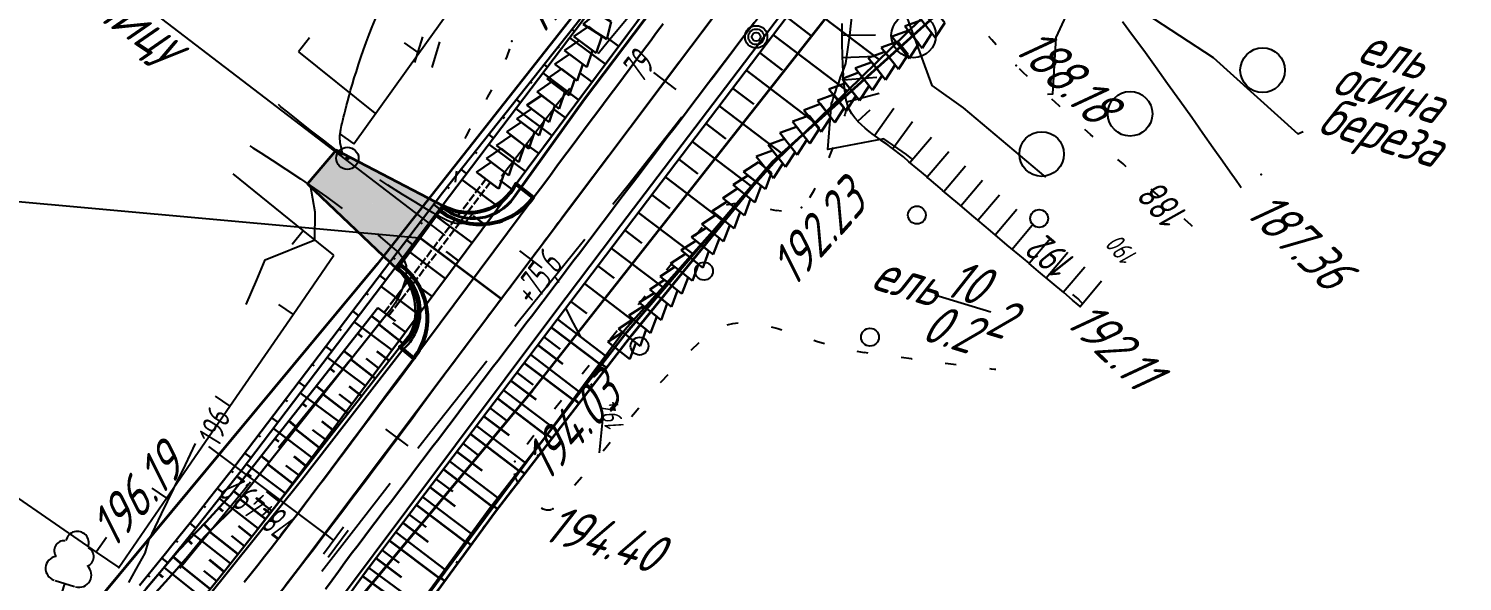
# Model space of a CAD drawing. Header units: millimetres. Extents: x -698 to 8131, y -704 to 4503.
# Drawn here: x 5761.3 to 5889.9, y 3330.3 to 3379.9 of the extents above; entities that cross this region are included whole.
import ezdxf
from ezdxf import colors
from ezdxf.entities.mleader import LeaderData, LeaderLine
from ezdxf.math import Vec2, Vec3

# ---------------------------------------------------------------- set-up
doc = ezdxf.new("R2010")
doc.units = ezdxf.units.MM
for name, pattern in [('ACAD_ISO02W100', [15, 12, -3]), ('CONTI', [0]), ('DASHED', [0.75, 0.5, -0.25]), ('STROT', [1.7, 0.5, -1.2])]:
    doc.linetypes.add(name, pattern=pattern)
for name, color, linetype, lineweight in [('10', 1, 'Continuous', 35), ('Гравий', 30, 'Continuous', 35), ('КОПИЯ_ОСЬ_13_ОТКОСЫ', 7, 'Continuous', 30), ('КОПИЯ_ОСЬ_ГРАНИЦЫ_ПОЛОС', 7, 'Continuous', 30), ('КОПИЯ_ОСЬ_ОТКОСЫ', 7, 'Continuous', 30), ('Огражд-перила', 1, 'ограждение2', 40), ('ОСЬ_ВЕРХ_ПОКРЫТИЯ_ГРАНИЦЫ_ПОЛОС', 7, 'Continuous', 30), ('ОСЬ_ВЕРХ_ПОКРЫТИЯ_ОСЬ', 1, 'Continuous', 30), ('Ось_примыкания', 1, 'Continuous', 35), ('Площ примыкании', 101, 'Continuous', 30), ('Трубы мет.', 7, 'ACAD_ISO02W100', 30)]:
    doc.layers.add(name, color=color, linetype=linetype, lineweight=lineweight)
for name, color, linetype in [('GOR_BDEFAULT', 212, 'CONTI'), ('NAD_MDEFAULT', 7, 'CONTI'), ('PI_OTDEFAULT', 172, 'CONTI'), ('PI_TTDEFAULT', 5, 'CONTI'), ('SIT_LDEFAULT', 7, 'CONTI'), ('USLZNDEFAULT', 7, 'CONTI'), ('ZAPSKDEFAULT', 7, 'CONTI'), ('Выноски', 250, 'Continuous'), ('канава', 7, 'Continuous'), ('ОСЬ_ВЕРХ_ПОКРЫТИЯ_ПИКЕТЫ', 1, 'Continuous'), ('ОСЬ_ВЕРХ_ПОКРЫТИЯ_РАЗБИВКА_КРИВ', 1, 'Continuous'), ('разметка', 7, 'Continuous')]:
    doc.layers.add(name, color=color, linetype=linetype)
doc.layers.get('КОПИЯ_ОСЬ_ОТКОСЫ').off()
doc.styles.add('eskd', font='isocpeui.ttf', dxfattribs={"width": 1.2})
doc.styles.add('SHRFT', font='isocpeui.ttf', dxfattribs={"width": 3.5})
doc.styles.get("Standard").update_dxf_attribs({"font": 'isocpeui.ttf'})
doc.styles.add('ГОСТ', font='isocpeui.ttf', dxfattribs={"height": 4})
doc.linetypes.add('ограждение2', pattern='A,0.25,-0.1,[132,ltypeshp.shx,S=0.1,R=0,X=-0.1,Y=0],-0.1,1', length=1.45)

# ---------------------------------------------------------------- blocks, each defined once
blk = doc.blocks.new('BL_2004')
at = {"color": 0}
blk.add_circle((0, 0), 2, dxfattribs=at)
blk = doc.blocks.new('BL_2002')
at = {"color": 0}
blk.add_circle((0, 0), 0.8, dxfattribs=at)
blk = doc.blocks.new('BL_2011')
at = {"color": 0}
for p, q in [((0, 0), (0, 2.4)), ((1.6, 0), (1.6, 2.4))]:
    blk.add_line(p, q, dxfattribs=at)
blk = doc.blocks.new('BL_104')
at = {"color": 0}
for p, q in [((-0.9, 2), (0.9, 2)), ((0, 0), (0, 2)), ((1.5, 0), (0, 0))]:
    blk.add_line(p, q, dxfattribs=at)
for centre, radius, start, end in [((0, 5.8), 1.04, 358, 185), ((-0.94, 4.8), 0.88, 100, 235), ((0.94, 4.8), 0.88, 305, 80), ((-1, 3.1), 1.1, 115, 270), ((1, 3.1), 1.1, 270, 65)]:
    blk.add_arc(centre, radius, start, end, dxfattribs=at)
blk = doc.blocks.new('BL_26')
at = {"color": 0}
for radius in [1, 0.1]:
    blk.add_circle((0, 0), radius, dxfattribs=at)
blk = doc.blocks.new('6')
at = {"layer": 'канава', "color": 5, "linetype": 'Continuous', "lineweight": 30}
for p, q in [((-1.5, -1.25), (-1.5, 1.25)), ((0, 0.75), (-1.5, 1.25)), ((0, 0.75), (0, -0.75)), ((0, -0.75), (-1.5, -1.25))]:
    blk.add_line(p, q, dxfattribs=at)

msp = doc.modelspace()

# ---------------------------------------------------------------- hatches: boundary and pattern name
at = {"layer": 'Гравий', "ltscale": 7}
msp.add_hatch(color=256, dxfattribs=at).paths.add_polyline_path([(5788.85, 3368.97), (5787.57, 3367.46), (5796.41, 3361.12), (5798.18, 3363.53), (5798.48, 3363.93)])
h = msp.add_hatch(color=256, dxfattribs=at)
h.paths.add_polyline_path([(5786.29, 3365.95), (5790.06, 3362.36), (5796.4, 3361.11), (5796.4, 3361.11), (5796.4, 3361.11), (5796.2, 3361.27), (5787.57, 3367.46)], flags=17)
h.paths.add_polyline_path([(5779.28, 3359.54), (5789.19, 3351.03), (5795.08, 3355.49), (5785.17, 3364)], flags=9)
h = msp.add_hatch(color=256, dxfattribs=at)
h.paths.add_polyline_path([(5794.33, 3358.29), (5796.13, 3360.73), (5796.4, 3361.11), (5790.06, 3362.36)])
h.paths.add_polyline_path([(5792.79, 3356.36), (5800.89, 3349.25), (5806.79, 3353.72), (5798.68, 3360.83)], flags=9)

# ---------------------------------------------------------------- linework, layer by layer
at = {"layer": '10'}
for p, q in [((5847.46, 3428.42), (5792.55, 3358.75)), ((5806.5, 3347.44), (5861.74, 3417.53)), ((5792.55, 3358.75), (5758.63, 3317.97)), ((5771.35, 3305.2), (5806.5, 3347.44))]:
    msp.add_line(p, q, dxfattribs=at)
for points in [[(6238.29, 3301.53), (6214.78, 3329.63), (6217.61, 3334.67), (6201.89, 3353.61), (6122.39, 3443.18), (6075.94, 3479.71), (6071.44, 3471.73), (6046.84, 3491.88), (6036.62, 3498.52), (6027.31, 3504.58), (5993.81, 3539.05), (5979.81, 3548.04), (5955.8, 3550.19), (5957.43, 3542.11), (5944.18, 3536.97), (5916.35, 3513.41), (5882.4, 3475.89), (5847.46, 3428.42), (5792.55, 3358.75), (5758.63, 3317.97), (5746.86, 3308.25), (5727.48, 3300.38), (5710.16, 3297.72), (5663.99, 3297.17)], [(5668.94, 3282.92), (5691.21, 3283.21), (5715.38, 3283.53), (5731.48, 3282.51), (5756.17, 3292.65), (5771.35, 3305.2), (5806.5, 3347.44), (5861.74, 3417.53), (5896.31, 3464.52), (5928.86, 3500.48), (5953.49, 3521.32), (5961.08, 3524), (5961.97, 3519.54), (5973.72, 3518.51), (5991.11, 3509.76), (6033.34, 3476.01), (6101.72, 3421.42), (6179.23, 3334.08), (6258.81, 3239.13), (6289.81, 3206.73), (6289.81, 3206.73), (6295.55, 3197.38), (6325.45, 3130.56)]]:
    msp.add_lwpolyline(points, dxfattribs=at)
at = {"layer": 'GOR_BDEFAULT', "color": 212, "flags": 128}
for points, elevation in [([(5852.53, 3366.53), (5845.15, 3372.74), (5842.32, 3374.77), (5840.12, 3380.79), (5840.52, 3384.8), (5840.66, 3385.04), (5840.84, 3385.3), (5841.05, 3385.59), (5841.29, 3385.93), (5841.58, 3386.31), (5841.92, 3386.76), (5842.32, 3387.29), (5842.79, 3387.92), (5843.34, 3388.69), (5843.99, 3389.62), (5845, 3391.48), (5845.41, 3391.96), (5845.89, 3392.58), (5846.03, 3392.81)], 190), ([(5852.68, 3373.99), (5853.16, 3374.01), (5853.44, 3379.06), (5854.92, 3382.24), (5855.41, 3384.26), (5854.94, 3386.04), (5858.49, 3383.21), (5867.54, 3377.27), (5875.12, 3370.41), (5875.6, 3370.63)], 188), ([(5840.04, 3368.58), (5837.99, 3369.98), (5832.97, 3369.02), (5833.3, 3373.13), (5833.38, 3373.34), (5833.46, 3373.59), (5833.55, 3373.88), (5833.67, 3374.2), (5833.79, 3374.58), (5833.95, 3375.01), (5834.12, 3375.51), (5834.34, 3376.08), (5834.58, 3376.74), (5834.94, 3379.24), (5835.47, 3384.22), (5835.76, 3384.75)], 192), ([(5789.43, 3368.63), (5789.33, 3369.12), (5789.23, 3369.62), (5789.19, 3370.13), (5789.2, 3370.2), (5789.2, 3370.27), (5789.21, 3370.34), (5789.22, 3370.44), (5789.24, 3370.54), (5789.26, 3370.67), (5789.28, 3370.81), (5789.31, 3370.98), (5789.35, 3371.17), (5789.4, 3371.38), (5789.46, 3371.63), (5789.52, 3371.91), (5789.6, 3372.22), (5789.69, 3372.56), (5789.79, 3372.95), (5789.9, 3373.37), (5790.02, 3373.84), (5790.16, 3374.34), (5790.32, 3374.87), (5790.48, 3375.43), (5790.67, 3376.02), (5790.86, 3376.64), (5791.08, 3377.28), (5791.3, 3377.94), (5791.55, 3378.62), (5791.81, 3379.32), (5792.08, 3380.02), (5792.38, 3380.74), (5792.69, 3381.47), (5793.01, 3382.2)], 196), ([(5840.5, 3368.19), (5840.04, 3368.58)], 192), ([(5780.8, 3355.13), (5781.73, 3357.34), (5782.48, 3359.12), (5786.94, 3360.93), (5786.98, 3363.39), (5786.55, 3365.78)], 196), ([(5855.42, 3355.64), (5854.96, 3356.03)], 192), ([(5855.88, 3355.12), (5855.42, 3355.64)], 192), ([(5809.46, 3354.74), (5810.12, 3353.43), (5810.78, 3352.22)], 194), ([(5812.76, 3344.82), (5812.45, 3341.81)], 194), ([(5770.27, 3330.18), (5770.92, 3331.38), (5771.73, 3332.82), (5772.04, 3333.97), (5773.2, 3336.35), (5774.3, 3338.63), (5775.33, 3340.74), (5776.25, 3342.66)], 196)]:
    msp.add_lwpolyline(points, dxfattribs=dict(at, elevation=elevation))
at = {"layer": 'NAD_MDEFAULT', "color": 0}
msp.add_line((5842.58, 3355.99), (5847.6, 3354.45), dxfattribs=at)
at = {"layer": 'PI_TTDEFAULT', "color": 5}
for p in [(5804.61, 3378.72, 194.22), (5849.86, 3376.56, 188.18), (5871.85, 3366.79, 187.35), (5830.62, 3363.81, 192.23), (5855.61, 3354.93, 192.11), (5804.88, 3341.03, 194.03), (5808.31, 3336.8, 194.4), (5769.35, 3331.53, 196.19)]:
    msp.add_point(p, dxfattribs=at)
at = {"layer": 'SIT_LDEFAULT', "color": 7}
for p, q in [((5796.27, 3377.65), (5800.22, 3383.16)), ((5825.44, 3379.17), (5827.38, 3381.68)), ((5815.33, 3381.19), (5813.27, 3378.69)), ((5834.24, 3379.4), (5834.24, 3380.31)), ((5859.4, 3380.5), (5860.31, 3379.27)), ((5786.47, 3379.03), (5785.47, 3377.78)), ((5823.41, 3376.52), (5825.44, 3379.17)), ((5834.25, 3378.46), (5834.24, 3379.4)), ((5834.24, 3379.26), (5837.24, 3379.29)), ((5847.68, 3378.85), (5847.4, 3379.16)), ((5848.08, 3378.41), (5847.68, 3378.85)), ((5860.31, 3379.27), (5861.31, 3377.91)), ((5785.47, 3377.78), (5792.32, 3372.29)), ((5790.44, 3369.53), (5796.27, 3377.65)), ((5794.97, 3378.59), (5796.27, 3377.65)), ((5804.41, 3378.04), (5804.16, 3377.36)), ((5813.27, 3378.69), (5812.36, 3377.59)), ((5834.28, 3377.5), (5834.26, 3378.46)), ((5834.31, 3376.56), (5834.27, 3377.5)), ((5861.31, 3377.91), (5862.37, 3376.46)), ((5804.16, 3377.36), (5804.05, 3377.09)), ((5822.32, 3375.11), (5823.41, 3376.52)), ((5834.28, 3377.26), (5837.28, 3377.39)), ((5834.36, 3375.65), (5834.31, 3376.56)), ((5850.5, 3375.93), (5850.17, 3376.26)), ((5862.37, 3376.46), (5863.45, 3374.95)), ((5834.38, 3375.27), (5834.35, 3375.65)), ((5834.38, 3375.27), (5837.37, 3375.49)), ((5834.42, 3374.82), (5834.39, 3375.26)), ((5850.88, 3375.57), (5850.5, 3375.93)), ((5863.45, 3374.95), (5864.54, 3373.42)), ((5802.45, 3373.74), (5802.32, 3373.49)), ((5802.79, 3374.37), (5802.45, 3373.74)), ((5809.82, 3374.49), (5808.37, 3372.67)), ((5834.51, 3374.07), (5834.42, 3374.82)), ((5834.62, 3373.45), (5834.51, 3374.07)), ((5834.66, 3373.28), (5837.56, 3374.07)), ((5783.91, 3372.85), (5783.68, 3373.04)), ((5784.53, 3372.35), (5783.91, 3372.85)), ((5785.44, 3371.62), (5784.53, 3372.35)), ((5808.38, 3372.67), (5806.74, 3370.55)), ((5834.62, 3372.59), (5834.48, 3372.14)), ((5834.75, 3372.97), (5834.62, 3373.45)), ((5834.72, 3372.87), (5834.62, 3372.59)), ((5834.75, 3372.97), (5834.72, 3372.87)), ((5834.92, 3372.58), (5834.75, 3372.97)), ((5835.13, 3372.22), (5834.92, 3372.58)), ((5835.65, 3371.57), (5836.78, 3372.57)), ((5837.15, 3370.27), (5838.9, 3372.71)), ((5853.73, 3372.92), (5853.07, 3373.52)), ((5853.82, 3372.84), (5853.73, 3372.92)), ((5864.54, 3373.42), (5865.61, 3371.92)), ((5786.54, 3370.75), (5785.44, 3371.62)), ((5817.25, 3368.6), (5819.25, 3371.15)), ((5819.25, 3371.15), (5819.87, 3371.95)), ((5834.48, 3372.14), (5834.44, 3372.02)), ((5835.38, 3371.87), (5835.13, 3372.22)), ((5835.68, 3371.54), (5835.39, 3371.87)), ((5835.98, 3371.22), (5835.67, 3371.54)), ((5836.33, 3370.92), (5835.98, 3371.22)), ((5838.79, 3369.1), (5840.57, 3371.52)), ((5865.61, 3371.92), (5866.62, 3370.49)), ((5787.71, 3369.84), (5786.54, 3370.75)), ((5788.85, 3368.97), (5787.71, 3369.84)), ((5789.14, 3370.46), (5790.44, 3369.53)), ((5800.52, 3370.23), (5800.4, 3369.99)), ((5800.77, 3370.68), (5800.53, 3370.23)), ((5800.88, 3370.87), (5800.77, 3370.68)), ((5806.74, 3370.55), (5805.06, 3368.37)), ((5836.69, 3370.62), (5836.33, 3370.92)), ((5837.07, 3370.33), (5836.69, 3370.62)), ((5837.15, 3370.27), (5837.07, 3370.33)), ((5837.46, 3370.05), (5837.16, 3370.27)), ((5837.85, 3369.77), (5837.46, 3370.05)), ((5838.25, 3369.49), (5837.85, 3369.77)), ((5840.33, 3367.84), (5842.28, 3370.13)), ((5856.53, 3370.36), (5856.03, 3370.81)), ((5856.77, 3370.15), (5856.53, 3370.36)), ((5866.62, 3370.49), (5867.55, 3369.17)), ((5781.12, 3369.34), (5781.38, 3369.17)), ((5781.38, 3369.17), (5782.1, 3368.72)), ((5782.1, 3368.72), (5783.13, 3368.05)), ((5789.45, 3368.53), (5788.85, 3368.97)), ((5815.17, 3365.98), (5817.25, 3368.6)), ((5833.13, 3368.46), (5833.05, 3368.26)), ((5833.41, 3369.2), (5833.12, 3368.46)), ((5838.64, 3369.21), (5838.25, 3369.49)), ((5839.02, 3368.93), (5838.64, 3369.21)), ((5839.4, 3368.64), (5839.02, 3368.93)), ((5839.75, 3368.35), (5839.4, 3368.64)), ((5841.87, 3366.56), (5843.82, 3368.84)), ((5867.55, 3369.17), (5868.38, 3368)), ((5783.13, 3368.05), (5784.36, 3367.25)), ((5784.36, 3367.25), (5785.67, 3366.38)), ((5805.06, 3368.37), (5803.7, 3366.59)), ((5840.25, 3367.92), (5839.75, 3368.35)), ((5841.04, 3367.25), (5840.25, 3367.92)), ((5841.87, 3366.56), (5841.05, 3367.26)), ((5843.39, 3365.25), (5845.33, 3367.54)), ((5859.45, 3367.72), (5859, 3368.13)), ((5859.73, 3367.46), (5859.45, 3367.72)), ((5868.38, 3368), (5869.07, 3367.02)), ((5785.91, 3361.76), (5779.63, 3366.83)), ((5785.67, 3366.38), (5786.92, 3365.53)), ((5793.5, 3365.83), (5792.77, 3366.3)), ((5799.56, 3366.36), (5799.53, 3366.1)), ((5799.53, 3366.11), (5799.53, 3366.09)), ((5799.6, 3366.64), (5799.56, 3366.36)), ((5799.64, 3366.96), (5799.61, 3366.64)), ((5799.66, 3367.08), (5799.64, 3366.96)), ((5813.67, 3364.11), (5815.17, 3365.98)), ((5842.06, 3366.38), (5841.86, 3366.55)), ((5843.27, 3365.36), (5842.06, 3366.38)), ((5844.91, 3363.97), (5846.84, 3366.26)), ((5869.07, 3367.02), (5869.6, 3366.27)), ((5869.6, 3366.27), (5869.93, 3365.78)), ((5786.92, 3365.53), (5788, 3364.76)), ((5788, 3364.76), (5789.05, 3364)), ((5794.82, 3364.99), (5793.5, 3365.83)), ((5796, 3364.26), (5794.82, 3364.99)), ((5831.67, 3365.27), (5831.32, 3364.67)), ((5831.81, 3365.55), (5831.67, 3365.27)), ((5844.62, 3364.2), (5843.26, 3365.35)), ((5846.44, 3362.67), (5848.38, 3364.96)), ((5862.15, 3365.29), (5861.97, 3365.46)), ((5862.71, 3364.79), (5862.15, 3365.29)), ((5869.93, 3365.78), (5870.05, 3365.61)), ((5789.05, 3364), (5789.4, 3363.74)), ((5796.95, 3363.68), (5796, 3364.26)), ((5797.54, 3363.34), (5796.95, 3363.68)), ((5797.95, 3363.11), (5797.54, 3363.34)), ((5801.25, 3363.42), (5801.08, 3363.21)), ((5824.04, 3364.08), (5823.88, 3364.02)), ((5824.51, 3364.15), (5824.04, 3364.07)), ((5824.87, 3364.15), (5824.51, 3364.15)), ((5828.37, 3363.53), (5827.82, 3363.64)), ((5828.81, 3363.48), (5828.37, 3363.54)), ((5846.07, 3362.99), (5844.62, 3364.21)), ((5847.97, 3361.38), (5849.91, 3363.67)), ((5798.4, 3362.86), (5797.95, 3363.11)), ((5798.87, 3362.63), (5798.4, 3362.86)), ((5799.33, 3362.45), (5798.87, 3362.63)), ((5799.78, 3362.35), (5799.33, 3362.45)), ((5800.17, 3362.37), (5799.78, 3362.35)), ((5800.51, 3362.55), (5800.17, 3362.37)), ((5801.08, 3363.21), (5800.51, 3362.55)), ((5821.71, 3362.01), (5821.06, 3361.25)), ((5846.44, 3362.67), (5846.07, 3362.99)), ((5847.57, 3361.72), (5846.44, 3362.68)), ((5849.5, 3360.09), (5851.43, 3362.38)), ((5865.04, 3362.7), (5864.94, 3362.79)), ((5865.52, 3362.27), (5865.04, 3362.7)), ((5865.69, 3362.12), (5865.52, 3362.27)), ((5784.9, 3360.52), (5785.91, 3361.76)), ((5788.66, 3359.54), (5785.91, 3361.76)), ((5792.61, 3361.35), (5792.63, 3361.33)), ((5792.63, 3361.33), (5793.66, 3360.48)), ((5810.39, 3360.02), (5811.17, 3360.99)), ((5849.07, 3360.45), (5847.57, 3361.72)), ((5851.03, 3358.81), (5852.97, 3361.1)), ((5785, 3354.22), (5788.66, 3359.54)), ((5793.66, 3360.48), (5794.47, 3359.74)), ((5794.47, 3359.74), (5794.95, 3359.15)), ((5807.81, 3356.82), (5810.39, 3360.02)), ((5850.52, 3359.23), (5849.07, 3360.45)), ((5852.55, 3357.51), (5854.49, 3359.8)), ((5794.94, 3359.15), (5795.13, 3358.6)), ((5795.13, 3358.6), (5795.15, 3357.97)), ((5819.14, 3358.96), (5818.5, 3358.19)), ((5851.03, 3358.81), (5850.53, 3359.24)), ((5851.88, 3358.08), (5851.03, 3358.8)), ((5854.08, 3356.22), (5856.02, 3358.51)), ((5795.04, 3357.29), (5794.81, 3356.59)), ((5795.15, 3357.97), (5795.04, 3357.29)), ((5853.1, 3357.05), (5851.88, 3358.08)), ((5854.13, 3356.18), (5853.1, 3357.05)), ((5855.61, 3354.93), (5857.53, 3357.23)), ((5794.51, 3355.89), (5794.15, 3355.24)), ((5794.81, 3356.59), (5794.51, 3355.89)), ((5805.2, 3353.57), (5807.81, 3356.82)), ((5816.59, 3355.86), (5816.25, 3355.44)), ((5854.92, 3355.51), (5854.13, 3356.18)), ((5783.68, 3355.13), (5785, 3354.22)), ((5793.75, 3354.67), (5792.54, 3353.15)), ((5794.15, 3355.24), (5793.76, 3354.67)), ((5816.25, 3355.44), (5815.96, 3355.09)), ((5855.43, 3355.08), (5854.92, 3355.51)), ((5855.61, 3354.93), (5855.43, 3355.08)), ((5779.32, 3345.99), (5785, 3354.22)), ((5804.89, 3353.19), (5805.2, 3353.57)), ((5823.93, 3353.3), (5824.45, 3353.42)), ((5824.45, 3353.42), (5824.92, 3353.46)), ((5827.88, 3353.11), (5828.47, 3352.96)), ((5814.07, 3352.76), (5813.44, 3351.98)), ((5820.71, 3351.02), (5821.43, 3351.72)), ((5828.47, 3352.96), (5828.85, 3352.85)), ((5831.71, 3351.92), (5831.95, 3351.84)), ((5831.95, 3351.84), (5832.66, 3351.62)), ((5835.56, 3350.92), (5836.24, 3350.82)), ((5836.24, 3350.83), (5836.56, 3350.79)), ((5790.03, 3350.04), (5789.28, 3349.12)), ((5800.1, 3347.21), (5802.39, 3350.08)), ((5811.18, 3349.17), (5810.94, 3348.86)), ((5811.55, 3349.64), (5811.17, 3349.17)), ((5839.54, 3350.39), (5840.48, 3350.27)), ((5840.48, 3350.26), (5840.52, 3350.26)), ((5843.5, 3349.87), (5843.76, 3349.84)), ((5843.76, 3349.84), (5844.49, 3349.74)), ((5847.47, 3349.38), (5847.61, 3349.36)), ((5847.61, 3349.36), (5847.92, 3349.32)), ((5847.92, 3349.32), (5848.03, 3349.31)), ((5789.28, 3349.12), (5785.15, 3344.05)), ((5817.97, 3348.11), (5818.05, 3348.2)), ((5818.05, 3348.2), (5818.64, 3348.85)), ((5778, 3346.9), (5779.32, 3345.99)), ((5797.35, 3343.72), (5800.1, 3347.21)), ((5773.64, 3337.76), (5779.32, 3345.99)), ((5809.07, 3346.52), (5808.45, 3345.74)), ((5815.36, 3345.08), (5815.54, 3345.29)), ((5815.54, 3345.29), (5816.01, 3345.84)), ((5785.15, 3344.05), (5783.7, 3342.28)), ((5796.19, 3342.24), (5797.35, 3343.72)), ((5806.6, 3343.37), (5805.99, 3342.57)), ((5813.08, 3342.34), (5813.44, 3342.77)), ((5812.8, 3342.01), (5813.08, 3342.34)), ((5781.17, 3339.19), (5780.54, 3338.42)), ((5790.62, 3335.11), (5793.72, 3339.09)), ((5804.83, 3339.96), (5804.96, 3339.56)), ((5804.96, 3339.56), (5805.15, 3339.13)), ((5805.15, 3339.13), (5805.2, 3339.04)), ((5810.25, 3338.92), (5810.89, 3339.68)), ((5759.1, 3338.58), (5767.34, 3332.91)), ((5769.35, 3331.53), (5773.64, 3337.76)), ((5772.32, 3338.66), (5773.64, 3337.76)), ((5780.54, 3338.42), (5776.04, 3332.92)), ((5807.24, 3336.89), (5807.41, 3336.8)), ((5807.41, 3336.8), (5807.74, 3336.7)), ((5807.74, 3336.7), (5808.05, 3336.7)), ((5808.05, 3336.71), (5808.19, 3336.76)), ((5787.56, 3331.21), (5790.62, 3335.11)), ((5768.25, 3334.23), (5767.34, 3332.91)), ((5767.34, 3332.91), (5769.35, 3331.53)), ((5776.04, 3332.92), (5774.84, 3331.45))]:
    msp.add_line(p, q, dxfattribs=at)
for radius in [1, 0.7, 0.4]:
    msp.add_circle((5826.54, 3379.12), radius, dxfattribs=at)
at = {"layer": 'Гравий', "linetype": 'Continuous'}
msp.add_lwpolyline([(5798.48, 3363.93), (5788.85, 3368.97), (5786.29, 3365.95), (5794.33, 3358.29)], dxfattribs=at)
at = {"layer": 'КОПИЯ_ОСЬ_13_ОТКОСЫ'}
for points in [[(5776.43, 3328.18), (5778.19, 3330.37), (5779.32, 3331.8), (5780.45, 3333.23), (5781.58, 3334.67), (5783.83, 3337.57), (5844.97, 3419.51), (5853.58, 3430.95), (5862.28, 3442.34), (5869.59, 3449.34), (5872.54, 3453.12), (5873.72, 3454.64), (5889, 3473.34), (5904.5, 3491.87)], [(5770.57, 3328.12), (5772.92, 3330.93), (5774.68, 3333.08), (5775.81, 3334.48), (5776.94, 3335.9), (5778.07, 3337.32), (5780.34, 3340.19), (5811.06, 3380.66), (5820.49, 3398.59), (5828.23, 3414.04), (5830.49, 3416.1), (5840.42, 3425.34), (5843.99, 3428.64), (5845.42, 3429.96), (5852.78, 3436.99), (5860.17, 3443.97), (5867.66, 3450.86), (5870.69, 3454.59), (5871.9, 3456.07), (5874.02, 3458.62), (5880.39, 3466.37), (5886.79, 3474.09), (5894.45, 3483.33)], [(5770.57, 3328.12), (5772.92, 3330.93), (5774.68, 3333.08), (5775.81, 3334.48), (5776.94, 3335.9), (5778.07, 3337.32), (5780.34, 3340.19), (5811.06, 3380.66), (5820.49, 3398.59), (5828.23, 3414.04), (5830.49, 3416.1), (5840.42, 3425.34), (5843.99, 3428.64), (5845.42, 3429.96), (5852.78, 3436.99), (5860.17, 3443.97), (5867.66, 3450.86), (5870.69, 3454.59), (5871.9, 3456.07), (5874.02, 3458.62), (5880.39, 3466.37), (5886.79, 3474.09), (5894.45, 3483.33)], [(5771.23, 3329.93), (5773.54, 3332.79), (5774.12, 3333.51), (5775.25, 3334.91), (5776.38, 3336.32), (5777.51, 3337.75), (5779.78, 3340.62), (5798.41, 3365.14), (5810.85, 3380.81), (5818.62, 3400), (5826.93, 3415.02), (5829.64, 3416.74), (5839.12, 3426.32), (5842.53, 3429.76), (5843.89, 3431.13), (5851.19, 3438.2), (5858.53, 3445.24), (5866.04, 3452.13), (5869.11, 3455.83), (5870.34, 3457.3), (5872.42, 3459.89), (5878.58, 3467.2), (5884.78, 3474.49), (5888.5, 3478.85)], [(5789.65, 3328.58), (5791.82, 3331.56), (5853.62, 3412.99), (5862.28, 3424.3), (5871.02, 3435.55), (5876.01, 3444.32), (5878.97, 3448.06), (5880.16, 3449.56), (5894.97, 3468.52)], [(5796.39, 3328.12), (5814.75, 3352.85), (5828.13, 3367.81), (5842.6, 3381.95), (5853.31, 3395.17), (5854.64, 3397.92), (5861.08, 3410.92), (5863.23, 3415.23), (5863.66, 3416.09), (5868.14, 3424.59), (5872.67, 3433.07), (5873.56, 3434.73), (5875.75, 3438.76), (5877.95, 3442.8), (5880.83, 3446.6), (5881.99, 3448.11), (5883.96, 3450.75), (5890.05, 3458.64)], [(5830.47, 3382.49), (5837.61, 3377.07)], [(5829.26, 3380.9), (5831.48, 3379.21)], [(5813.01, 3376.68), (5809.83, 3379.04)], [(5810.02, 3379.77), (5810.25, 3379.59)], [(5814.2, 3378.28), (5813.15, 3379.07)], [(5828.05, 3379.3), (5834.72, 3374.25)], [(5808.78, 3378.2), (5808.87, 3378.12)], [(5826.84, 3377.71), (5828.91, 3376.14)], [(5807.53, 3376.63), (5807.83, 3376.4)], [(5806.29, 3375.07), (5806.41, 3374.97)], [(5810.61, 3373.47), (5807.42, 3375.86)], [(5811.81, 3375.07), (5810.74, 3375.87)], [(5825.63, 3376.12), (5831.83, 3371.42)], [(5824.42, 3374.52), (5826.33, 3373.08)], [(5808.22, 3370.26), (5805, 3372.67)], [(5805.05, 3373.5), (5805.41, 3373.21)], [(5809.42, 3371.87), (5808.34, 3372.67)], [(5823.22, 3372.93), (5828.93, 3368.59)], [(5803.8, 3371.93), (5803.95, 3371.82)], [(5822.01, 3371.34), (5823.81, 3369.97)], [(5802.56, 3370.37), (5802.99, 3370.03)], [(5820.8, 3369.74), (5826.2, 3365.65)], [(5801.31, 3368.8), (5801.48, 3368.67)], [(5805.83, 3367.06), (5802.58, 3369.48)], [(5807.03, 3368.66), (5805.94, 3369.47)], [(5800.07, 3367.23), (5800.57, 3366.84)], [(5819.59, 3368.15), (5821.3, 3366.85)], [(5803.44, 3363.85), (5800.16, 3366.3)], [(5804.63, 3365.45), (5803.54, 3366.27)], [(5818.38, 3366.56), (5823.52, 3362.66)], [(5798.83, 3365.67), (5799.01, 3365.52)], [(5817.17, 3364.96), (5818.8, 3363.73)], [(5797.61, 3364.08), (5798.16, 3363.66)], [(5815.96, 3363.37), (5820.85, 3359.67)], [(5796.4, 3362.49), (5796.58, 3362.35)], [(5801.05, 3360.65), (5797.74, 3363.11)], [(5802.24, 3362.25), (5801.14, 3363.07)], [(5795.19, 3360.9), (5795.74, 3360.48)], [(5814.75, 3361.78), (5816.29, 3360.61)], [(5798.65, 3357.44), (5795.32, 3359.93)], [(5799.85, 3359.04), (5798.74, 3359.87)], [(5813.54, 3360.18), (5818.17, 3356.68)], [(5793.98, 3359.31), (5794.16, 3359.17)], [(5812.34, 3358.59), (5813.79, 3357.49)], [(5792.77, 3357.71), (5793.32, 3357.29)], [(5811.13, 3357), (5815.49, 3353.69)], [(5791.56, 3356.12), (5791.74, 3355.98)], [(5796.26, 3354.23), (5792.9, 3356.74)], [(5797.46, 3355.84), (5796.34, 3356.67)], [(5790.35, 3354.53), (5790.9, 3354.11)], [(5809.92, 3355.4), (5811.36, 3354.31)], [(5793.87, 3351.03), (5790.49, 3353.55)], [(5795.07, 3352.63), (5793.94, 3353.47)], [(5808.71, 3353.81), (5813.03, 3350.53)], [(5789.14, 3352.94), (5789.32, 3352.8)], [(5807.5, 3352.22), (5808.95, 3351.12)], [(5787.93, 3351.34), (5788.49, 3350.92)], [(5806.29, 3350.63), (5810.64, 3347.32)], [(5786.72, 3349.75), (5786.9, 3349.61)], [(5791.48, 3347.82), (5788.07, 3350.37)], [(5792.67, 3349.42), (5791.54, 3350.27)], [(5785.51, 3348.16), (5786.07, 3347.73)], [(5805.08, 3349.03), (5806.54, 3347.92)], [(5789.09, 3344.62), (5785.65, 3347.18)], [(5790.28, 3346.22), (5789.14, 3347.07)], [(5803.87, 3347.44), (5808.26, 3344.11)], [(5784.3, 3346.57), (5784.48, 3346.42)], [(5802.66, 3345.85), (5804.14, 3344.73)], [(5783.09, 3344.97), (5783.65, 3344.55)], [(5801.45, 3344.25), (5805.87, 3340.9)], [(5781.88, 3343.38), (5782.06, 3343.24)], [(5786.69, 3341.41), (5783.23, 3343.99)], [(5787.89, 3343.01), (5786.74, 3343.87)], [(5780.67, 3341.79), (5781.23, 3341.36)], [(5800.25, 3342.66), (5801.73, 3341.53)], [(5779.45, 3340.2), (5779.63, 3340.06)], [(5784.3, 3338.2), (5780.81, 3340.81)], [(5785.5, 3339.81), (5784.34, 3340.67)], [(5799.04, 3341.07), (5803.49, 3337.69)], [(5797.83, 3339.47), (5799.32, 3338.34)], [(5778.21, 3338.63), (5778.76, 3338.2)], [(5781.86, 3335.04), (5778.4, 3337.73)], [(5796.62, 3337.88), (5801.11, 3334.47)], [(5776.97, 3337.07), (5777.15, 3336.92)], [(5783.09, 3336.62), (5781.93, 3337.51)], [(5795.41, 3336.29), (5796.92, 3335.14)], [(5775.72, 3335.5), (5776.27, 3335.06)], [(5774.47, 3333.94), (5774.65, 3333.8)], [(5779.39, 3331.89), (5775.92, 3334.62)], [(5780.63, 3333.46), (5779.47, 3334.37)], [(5794.2, 3334.69), (5798.72, 3331.26)], [(5792.99, 3333.1), (5794.51, 3331.95)], [(5773.22, 3332.38), (5773.75, 3331.95)], [(5776.9, 3328.76), (5773.43, 3331.55)], [(5778.15, 3330.32), (5776.99, 3331.25)], [(5791.78, 3331.51), (5796.4, 3328.14)], [(5771.96, 3330.83), (5772.13, 3330.69)]]:
    msp.add_lwpolyline(points, dxfattribs=at)
at = {"layer": 'КОПИЯ_ОСЬ_ГРАНИЦЫ_ПОЛОС'}
for points in [[(5804.04, 3364.66), (5844.97, 3419.51), (5853.58, 3430.95), (5862.28, 3442.34), (5869.59, 3449.34), (5872.54, 3453.12), (5873.72, 3454.64), (5889, 3473.34), (5904.5, 3491.87), (5908.95, 3497.12), (5909.85, 3498.26)], [(5791.71, 3331.41), (5791.82, 3331.56), (5853.62, 3412.99), (5862.28, 3424.3), (5871.02, 3435.55), (5876.01, 3444.32), (5878.97, 3448.06), (5880.16, 3449.56), (5894.97, 3468.52), (5909.96, 3487.26)], [(5771.82, 3329.66), (5774.78, 3333.11), (5774.78, 3333.11), (5777.19, 3335.64), (5777.19, 3335.64), (5779.34, 3338), (5792.6, 3354.83)], [(5772.1, 3328.67), (5774.36, 3331.16), (5775.54, 3332.51), (5776.67, 3333.86), (5777.87, 3335.11), (5779.4, 3336.64), (5793.39, 3354.22)], [(5776.43, 3328.18), (5778.19, 3330.37), (5779.32, 3331.8), (5780.45, 3333.23), (5781.58, 3334.67), (5795.51, 3352.49)], [(5789.65, 3328.58), (5791.71, 3331.41)]]:
    msp.add_lwpolyline(points, dxfattribs=at)
for points in [[(5818.21, 3380.3), (5817.61, 3379.5), (5817.02, 3378.7), (5816.42, 3377.91), (5815.82, 3377.11), (5815.23, 3376.31), (5814.63, 3375.51), (5814.04, 3374.71), (5813.44, 3373.91), (5812.84, 3373.11), (5812.25, 3372.31), (5811.65, 3371.52), (5811.06, 3370.72), (5810.46, 3369.92), (5809.86, 3369.12), (5809.27, 3368.32), (5808.67, 3367.52), (5808.08, 3366.72), (5807.48, 3365.92), (5806.88, 3365.12), (5806.59, 3364.74), (5806.59, 3364.74), (5806.59, 3364.74), (5806.59, 3364.74), (5806.59, 3364.74, -0.415408), (5798.18, 3363.53), (5798.18, 3363.53)], [(5798.48, 3363.93, 0.331299), (5804.04, 3364.66)], [(5794.68, 3358.65), (5794.63, 3358.69, -0.413021), (5795.83, 3350.31), (5795.83, 3350.31), (5795.83, 3350.31), (5795.83, 3350.31), (5795.83, 3350.31), (5795.56, 3349.95), (5794.96, 3349.15), (5794.37, 3348.35), (5793.77, 3347.55), (5793.18, 3346.75), (5792.58, 3345.95), (5791.98, 3345.15), (5791.39, 3344.36), (5790.79, 3343.56), (5790.2, 3342.76), (5789.6, 3341.96), (5789, 3341.16), (5788.41, 3340.36), (5787.81, 3339.56), (5787.22, 3338.76), (5786.62, 3337.97), (5786.03, 3337.17), (5785.43, 3336.37), (5784.83, 3335.6), (5784.23, 3334.82), (5783.63, 3334.05), (5783.03, 3333.28), (5782.43, 3332.52), (5781.83, 3331.75), (5781.23, 3330.99), (5780.62, 3330.22)], [(5783.87, 3334.4), (5784.18, 3334.8), (5784.79, 3335.57), (5785.4, 3336.33), (5786, 3337.13), (5786.6, 3337.93), (5787.2, 3338.73), (5787.81, 3339.53), (5788.41, 3340.33), (5789.01, 3341.13), (5789.61, 3341.92), (5790.21, 3342.72), (5790.81, 3343.52), (5791.41, 3344.32), (5792.01, 3345.12), (5792.61, 3345.92), (5793.21, 3346.72), (5793.82, 3347.52), (5794.42, 3348.31), (5795.02, 3349.11), (5795.62, 3349.91), (5795.87, 3350.25), (5795.87, 3350.25, 0.414214), (5794.68, 3358.65)], [(5795.51, 3352.49, 0.326006), (5794.33, 3358.29, 8.032287)]]:
    msp.add_lwpolyline(points, format="xyb", dxfattribs=at)
at = {"layer": 'Огражд-перила', "ltscale": 7}
for p, q in [((5832.15, 3401.38), (5811.11, 3373.49)), ((5811.11, 3373.49), (5804.8, 3364.7))]:
    msp.add_line(p, q, dxfattribs=at)
at = {"layer": 'Огражд-перила', "color": 1, "lineweight": 30, "ltscale": 7}
msp.add_lwpolyline([(5626.51, 3294.79), (5641.15, 3288.36), (5656.5, 3283.89), (5672.34, 3281.73), (5692.29, 3280.32), (5712.38, 3279.97), (5728.25, 3282.13), (5743.54, 3287.26), (5757.6, 3295.08), (5769.98, 3305.42), (5783.31, 3320.79), (5795.19, 3336.68), (5808.4, 3354.29), (5813.84, 3361.48), (5842.09, 3398.67), (5861.44, 3424.1), (5870.88, 3436.04)], dxfattribs=at)
at = {"layer": 'Огражд-перила', "ltscale": 7}
msp.add_lwpolyline([(5804.8, 3364.7, -0.428233), (5798.39, 3363.8, -2.871089)], format="xyb", dxfattribs=at)
at = {"layer": 'Огражд-перила', "color": 1, "lineweight": 30, "ltscale": 7}
msp.add_lwpolyline([(5794.4, 3358.39, -0.49807), (5794.74, 3350.97), (5785.74, 3339.38), (5773.13, 3323.65), (5761.83, 3311.57), (5752.13, 3304.07), (5740.5, 3297.4), (5727.73, 3292.82), (5713.9, 3290.56), (5696, 3290.97), (5679.26, 3291.68), (5662.35, 3293.11), (5645.31, 3297.69), (5630.72, 3303.98)], format="xyb", dxfattribs=at)
at = {"layer": 'ОСЬ_ВЕРХ_ПОКРЫТИЯ_ГРАНИЦЫ_ПОЛОС'}
for points in [[(5790.07, 3332.55), (5790.22, 3332.76), (5790.83, 3333.55), (5791.43, 3334.35), (5792.03, 3335.14), (5792.63, 3335.94), (5793.24, 3336.73), (5793.84, 3337.52), (5794.44, 3338.32), (5795.04, 3339.11), (5795.65, 3339.91), (5796.25, 3340.7), (5796.85, 3341.49), (5797.45, 3342.29), (5798.06, 3343.08), (5798.66, 3343.88), (5799.26, 3344.67), (5799.86, 3345.46), (5800.47, 3346.26), (5801.07, 3347.05), (5801.67, 3347.85), (5802.27, 3348.64), (5802.87, 3349.43), (5803.48, 3350.23), (5804.08, 3351.02), (5804.68, 3351.81), (5805.28, 3352.61), (5805.89, 3353.4), (5806.49, 3354.2), (5807.09, 3354.99), (5807.69, 3355.78), (5808.3, 3356.58), (5808.9, 3357.37), (5809.5, 3358.17), (5810.1, 3358.96), (5810.71, 3359.75), (5811.31, 3360.55), (5811.91, 3361.34), (5812.51, 3362.14), (5813.12, 3362.93), (5813.72, 3363.72), (5814.32, 3364.52), (5814.92, 3365.31), (5815.53, 3366.11), (5816.13, 3366.9), (5816.73, 3367.69), (5817.33, 3368.49), (5817.94, 3369.28), (5818.54, 3370.08), (5819.14, 3370.87), (5819.74, 3371.66), (5820.35, 3372.46), (5820.95, 3373.25), (5821.55, 3374.04), (5822.15, 3374.84), (5822.76, 3375.63), (5823.36, 3376.43), (5823.96, 3377.22), (5824.56, 3378.01), (5825.17, 3378.81), (5825.77, 3379.6), (5826.37, 3380.4)], [(5826.37, 3380.4), (5825.77, 3379.6), (5825.17, 3378.81), (5824.56, 3378.01), (5823.96, 3377.22), (5823.36, 3376.43), (5822.76, 3375.63), (5822.15, 3374.84), (5821.55, 3374.04), (5820.95, 3373.25), (5820.35, 3372.46), (5819.74, 3371.66), (5819.14, 3370.87), (5818.54, 3370.08), (5817.94, 3369.28), (5817.33, 3368.49), (5816.73, 3367.69), (5816.13, 3366.9), (5815.53, 3366.11), (5814.92, 3365.31), (5814.32, 3364.52), (5813.72, 3363.72), (5813.12, 3362.93), (5812.51, 3362.14), (5811.91, 3361.34), (5811.31, 3360.55), (5810.71, 3359.75), (5810.1, 3358.96), (5809.5, 3358.17), (5808.9, 3357.37), (5808.3, 3356.58), (5807.69, 3355.78), (5807.09, 3354.99), (5806.49, 3354.2), (5805.89, 3353.4), (5805.28, 3352.61), (5804.68, 3351.81), (5804.08, 3351.02), (5803.48, 3350.23), (5802.87, 3349.43), (5802.27, 3348.64), (5801.67, 3347.85), (5801.07, 3347.05), (5800.47, 3346.26), (5799.86, 3345.46), (5799.26, 3344.67), (5798.66, 3343.88), (5798.06, 3343.08), (5797.45, 3342.29), (5796.85, 3341.49), (5796.25, 3340.7), (5795.65, 3339.91), (5795.04, 3339.11), (5794.44, 3338.32), (5793.84, 3337.52), (5793.24, 3336.73), (5792.63, 3335.94), (5792.03, 3335.14), (5791.43, 3334.35), (5790.83, 3333.55), (5790.22, 3332.76), (5790.13, 3332.63)], [(5806.88, 3365.12), (5806.88, 3365.12), (5806.88, 3365.12), (5806.88, 3365.12), (5806.88, 3365.12), (5807.48, 3365.92), (5808.08, 3366.72), (5808.67, 3367.52), (5809.27, 3368.32), (5809.86, 3369.12), (5810.46, 3369.92), (5811.06, 3370.72), (5811.65, 3371.52), (5812.25, 3372.31), (5812.84, 3373.11), (5813.44, 3373.91), (5814.04, 3374.71), (5814.63, 3375.51), (5815.23, 3376.31), (5815.82, 3377.11), (5816.42, 3377.91), (5817.02, 3378.7), (5817.61, 3379.5), (5818.21, 3380.3)], [(5780.62, 3330.22), (5781.23, 3330.99), (5781.83, 3331.75), (5782.43, 3332.52), (5783.03, 3333.28), (5783.63, 3334.05), (5783.89, 3334.38)], [(5787.91, 3329.59), (5788.49, 3330.39), (5789.07, 3331.18), (5789.65, 3331.97), (5790.07, 3332.55)]]:
    msp.add_lwpolyline(points, dxfattribs=at)
at = {"layer": 'ОСЬ_ВЕРХ_ПОКРЫТИЯ_ГРАНИЦЫ_ПОЛОС', "linetype": 'Continuous'}
msp.add_lwpolyline([(5790.13, 3332.63), (5789.65, 3331.97), (5789.07, 3331.18), (5788.49, 3330.39), (5787.91, 3329.59)], dxfattribs=at)
at = {"layer": 'ОСЬ_ВЕРХ_ПОКРЫТИЯ_ОСЬ'}
msp.add_lwpolyline([(5784.29, 3329.88), (5785.47, 3331.44), (5787.83, 3334.57), (5787.83, 3334.57), (5848.08, 3414.65), (5848.08, 3414.65, -0.011607), (5907.05, 3489.34)], format="xyb", dxfattribs=at)
at = {"layer": 'ОСЬ_ВЕРХ_ПОКРЫТИЯ_ПИКЕТЫ'}
for p, q in [((5819.37, 3374.41), (5817.37, 3375.91)), ((5819.37, 3374.41), (5817.37, 3375.91)), ((5807.34, 3358.42), (5805.35, 3359.93)), ((5795.32, 3342.44), (5793.32, 3343.95))]:
    msp.add_line(p, q, dxfattribs=at)
at = {"layer": 'ОСЬ_ВЕРХ_ПОКРЫТИЯ_РАЗБИВКА_КРИВ'}
for p, q in [((5787.83, 3334.57), (5777.44, 3342.38)), ((5787.73, 3332.77), (5789.53, 3335.17)), ((5787.83, 3334.57), (5788.63, 3333.97)), ((5788.13, 3332.47), (5789.93, 3334.87))]:
    msp.add_line(p, q, dxfattribs=at)
at = {"layer": 'Ось_примыкания', "color": 0}
for p, q in [((5792.03, 3354.11), (5792.81, 3353.49)), ((5794.84, 3351.63), (5792.68, 3353.32)), ((5808.16, 3353.09), (5812.66, 3349.68)), ((5790.79, 3352.53), (5791.18, 3352.23)), ((5789.55, 3350.96), (5790.32, 3350.36)), ((5793.61, 3350.06), (5792.52, 3350.91)), ((5806.95, 3351.49), (5809.2, 3349.79)), ((5788.32, 3349.39), (5788.7, 3349.09)), ((5792.37, 3348.48), (5790.19, 3350.19)), ((5805.74, 3349.9), (5810.19, 3346.53)), ((5813.13, 3349.41), (5812.7, 3349.73)), ((5804.54, 3348.31), (5806.79, 3346.6)), ((5811.9, 3347.84), (5811.71, 3347.98)), ((5787.08, 3347.82), (5787.83, 3347.23)), ((5789.91, 3345.33), (5787.69, 3347.06)), ((5791.14, 3346.91), (5790.04, 3347.77)), ((5803.33, 3346.71), (5807.74, 3343.37)), ((5810.67, 3346.25), (5810.23, 3346.59)), ((5785.84, 3346.25), (5786.21, 3345.96)), ((5784.6, 3344.68), (5785.34, 3344.1)), ((5788.68, 3343.75), (5787.56, 3344.63)), ((5802.12, 3345.12), (5804.37, 3343.41)), ((5809.45, 3344.67), (5809.3, 3344.79)), ((5783.37, 3343.11), (5783.73, 3342.82)), ((5787.45, 3342.18), (5785.2, 3343.93)), ((5800.91, 3343.52), (5805.28, 3340.21)), ((5808.23, 3343.09), (5807.78, 3343.43)), ((5782.13, 3341.54), (5782.85, 3340.97)), ((5786.21, 3340.6), (5785.09, 3341.49)), ((5799.7, 3341.93), (5801.95, 3340.23)), ((5807, 3341.51), (5806.88, 3341.6)), ((5784.98, 3339.03), (5782.71, 3340.8)), ((5798.5, 3340.34), (5802.83, 3337.05)), ((5805.78, 3339.92), (5805.32, 3340.27)), ((5780.89, 3339.97), (5781.25, 3339.69)), ((5779.65, 3338.4), (5780.36, 3337.84)), ((5782.52, 3335.88), (5780.22, 3337.67)), ((5783.75, 3337.45), (5782.61, 3338.34)), ((5797.29, 3338.74), (5799.54, 3337.04)), ((5804.56, 3338.34), (5804.47, 3338.41)), ((5778.33, 3336.89), (5778.68, 3336.58)), ((5796.08, 3337.15), (5800.46, 3333.83)), ((5803.33, 3336.76), (5802.87, 3337.11)), ((5776.98, 3335.42), (5777.6, 3334.83)), ((5781.29, 3334.3), (5780.1, 3335.23)), ((5794.87, 3335.55), (5797.12, 3333.85)), ((5802.14, 3335.15), (5802.05, 3335.22)), ((5775.6, 3333.97), (5775.92, 3333.67)), ((5780.05, 3332.73), (5777.5, 3334.73)), ((5793.66, 3333.96), (5798.1, 3330.6)), ((5800.96, 3333.54), (5800.5, 3333.89)), ((5774.25, 3332.5), (5774.98, 3331.87)), ((5777.57, 3329.59), (5774.88, 3331.75)), ((5778.81, 3331.16), (5777.49, 3332.21)), ((5792.46, 3332.37), (5794.71, 3330.66)), ((5799.78, 3331.92), (5799.64, 3332.03)), ((5772.95, 3330.98), (5773.3, 3330.68)), ((5791.25, 3330.77), (5795.81, 3327.45)), ((5798.6, 3330.31), (5798.14, 3330.66))]:
    msp.add_line(p, q, dxfattribs=at)
for points in [[(5796.82, 3327.87), (5803.16, 3336.54), (5815.4, 3352.36), (5828.01, 3367.9), (5847.18, 3385.15), (5847.18, 3385.15)], [(5796.34, 3328.2), (5802.7, 3336.89), (5814.97, 3352.68), (5828.01, 3367.9), (5828.01, 3367.9), (5828.01, 3367.9)]]:
    msp.add_lwpolyline(points, dxfattribs=at)
at = {"layer": 'Ось_примыкания', "linetype": 'Continuous'}
for points in [[(5794.33, 3358.29), (5794.33, 3358.29), (5798.48, 3363.93)], [(5796.4, 3361.11), (5803.68, 3355.64)]]:
    msp.add_lwpolyline(points, dxfattribs=at)
at = {"layer": 'Площ примыкании', "color": 4, "lineweight": 53, "ltscale": 7}
for points in [[(5798.48, 3363.93), (5798.18, 3363.53, 0.417125), (5806.54, 3364.72), (5804.97, 3365.93, -0.42939), (5798.48, 3363.93, 1.969609)], [(5795.82, 3350.29), (5794.58, 3351.31, 0.51967), (5794.33, 3358.29), (5794.62, 3358.69, -0.414474), (5795.82, 3350.29, -1.053554)]]:
    msp.add_lwpolyline(points, format="xyb", dxfattribs=at)
at = {"layer": 'Площ примыкании', "linetype": 'Continuous', "lineweight": 30}
msp.add_lwpolyline([(5795.82, 3350.29), (5806.58, 3364.72, -0.414214), (5798.18, 3363.53), (5794.63, 3358.69, -0.414006), (5795.82, 3350.29, 4.858283)], format="xyb", dxfattribs=at)
at = {"layer": 'разметка', "linetype": 'DASHED', "lineweight": 30, "ltscale": 14}
msp.add_lwpolyline([(5809.09, 3362.83), (5828.32, 3388.38)], dxfattribs=at)
at = {"layer": 'разметка', "linetype": 'STROT', "lineweight": 30}
msp.add_lwpolyline([(5798.27, 3348.44), (5809.09, 3362.83)], dxfattribs=at)
at = {"layer": 'разметка', "lineweight": 30, "ltscale": 7}
msp.add_lwpolyline([(5574.63, 3330.59), (5605.38, 3312.36, 0.003993), (5616.38, 3305.93, 0.027349), (5636.48, 3295.75, 0.067677), (5664.2, 3287.85, 0.015621), (5664.2, 3287.85, 0.028676), (5691.64, 3285.69, 0.004766), (5696.93, 3285.48, 0.026772), (5714.6, 3285.52), (5714.6, 3285.52, 0.158784), (5760.7, 3303.84, 0.047128), (5776.42, 3319.9, 0.010779), (5798.27, 3348.44), (5798.27, 3348.44)], format="xyb", dxfattribs=at)
at = {"layer": 'Трубы мет.', "lineweight": 30, "ltscale": 0.06}
for points in [[(5793.17, 3354.39), (5802.28, 3366.37)], [(5793.57, 3354.09), (5802.68, 3366.06)]]:
    msp.add_lwpolyline(points, dxfattribs=at)
at = {"layer": 'Трубы мет.', "lineweight": 30}
for points in [[(5803.3, 3365.59), (5801.71, 3366.8)], [(5794.19, 3353.62), (5792.6, 3354.83)]]:
    msp.add_lwpolyline(points, dxfattribs=at)

# ---------------------------------------------------------------- block references
at = {"layer": 'USLZNDEFAULT', "color": 7, "rotation": 342.9999999999999}
for name, p in [('BL_26', (5789.87, 3368.23)), ('BL_104', (5763.94, 3328.19))]:
    msp.add_blockref(name, p, dxfattribs=at)
at = {"layer": 'ZAPSKDEFAULT', "color": 7, "rotation": 342.9999999999999}
for name, p in [('BL_2004', (5840.66, 3379.25)), ('BL_2011', (5795.93, 3376.83)), ('BL_2004', (5871.97, 3376.13)), ('BL_2004', (5860.09, 3372.22)), ('BL_2004', (5852.15, 3368.61)), ('BL_2002', (5840.96, 3363.14)), ('BL_2002', (5851.93, 3362.83)), ('BL_2002', (5821.86, 3358.11)), ('BL_2002', (5836.75, 3352.19)), ('BL_2002', (5816.08, 3351.39))]:
    msp.add_blockref(name, p, dxfattribs=at)
at = {"layer": 'КОПИЯ_ОСЬ_ОТКОСЫ', "linetype": 'Continuous'}
for p, rotation in [((5812.89, 3380.86), 57.50957039548139), ((5843.01, 3380.96), 38.45218509691119), ((5812.09, 3379.6), 52.89249590739033), ((5840.66, 3379.1), 38.45218509691119), ((5841.83, 3380.03), 38.45218509691119), ((5811.26, 3378.34), 52.89249590739033), ((5839.72, 3378.12), 38.45218509691119), ((5810.38, 3377.12), 52.89249590739033), ((5838.55, 3377.19), 38.45218509691119), ((5809.68, 3375.81), 52.89249590739033), ((5836.2, 3375.32), 38.45218509691119), ((5837.37, 3376.25), 38.45218509691119), ((5808.78, 3374.62), 52.89249590739033), ((5835.02, 3374.39), 38.45218509691119), ((5807.87, 3373.42), 52.89249590739033), ((5833.98, 3373.35), 38.45218509691119), ((5806.97, 3372.22), 52.89249590739033), ((5831.75, 3371.48), 38.45218509691119), ((5832.78, 3372.51), 38.45218509691119), ((5806.06, 3371.03), 52.89249590739033), ((5830.62, 3370.46), 38.45218509691119), ((5805.16, 3369.83), 52.89249590739033), ((5829.56, 3369.38), 38.45218509691119), ((5804.25, 3368.64), 52.89249590739033), ((5828.48, 3368.35), 38.45218509691119), ((5803.35, 3367.44), 52.89249590739033), ((5827.33, 3367.4), 51.3855816216041), ((5826.39, 3366.23), 51.3855816216041), ((5824.52, 3363.88), 51.3855816216041), ((5825.46, 3365.05), 51.3855816216041), ((5823.58, 3362.71), 51.3855816216041), ((5822.65, 3361.54), 51.3855816216041), ((5821.71, 3360.37), 51.3855816216041), ((5820.78, 3359.19), 51.3855816216041), ((5819.84, 3358.02), 51.3855816216041), ((5818.9, 3356.85), 51.3855816216041), ((5817.97, 3355.68), 51.3855816216041), ((5817.03, 3354.51), 51.3855816216041), ((5816.09, 3353.33), 51.3855816216041), ((5815.16, 3352.16), 51.3855816216041)]:
    msp.add_blockref('6', p, dxfattribs=dict(at, rotation=rotation))

# ---------------------------------------------------------------- texts
at = {"layer": 'GOR_BDEFAULT', "color": 212, "style": 'SHRFT', "width": 0.75}
for s, height, rotation, p in [('188', 2.625, 130.6433, (5865.43, 3363.16, 188)), ('192', 2.625, 139.9161, (5855.44, 3359.05, 192)), ('190', 1.722, 130.87, (5860.9, 3359.48, 190)), ('196', 2.126, 69.9587, (5778.34, 3342.18, 196)), ('194', 1.722, 104.9434, (5814.77, 3343.97, 194))]:
    msp.add_text(s, height=height, rotation=rotation, dxfattribs=at).set_placement(p)
at = {"layer": 'NAD_MDEFAULT', "color": 7, "style": 'eskd', "oblique": 10, "width": 0.8}
for s, rotation, p in [('в улицу', 326, (5762.17, 3384.26)), (' ель', 343, (5878.6, 3377.46)), ('осина', 343, (5878.01, 3374.14)), ('береза', 343, (5876.7, 3370.6)), (' ель', 343, (5834.97, 3357.12)), (' 10', 343, (5841.55, 3356.49)), (' 0.2', 343, (5839.45, 3352.53)), (' 2', 343, (5845.23, 3353.04))]:
    msp.add_text(s, height=3.5, rotation=rotation, dxfattribs=at).set_placement(p)
at = {"layer": 'PI_OTDEFAULT', "color": 172, "style": 'eskd', "oblique": 10, "width": 0.8}
for s, rotation, p in [('194.28', 48, (5807.21, 3379.07)), ('188.18', 316.335, (5849.51, 3377.92)), ('192.23', 48, (5829.89, 3356.52)), ('187.36', 316.335, (5870.28, 3363.25)), ('192.11', 316.335, (5854.13, 3353.42)), ('194.03', 48, (5807.8, 3339.09)), ('196.19', 48, (5768.86, 3333.09)), ('194.40', 343, (5807.26, 3334.03))]:
    msp.add_text(s, height=3.5, rotation=rotation, dxfattribs=at).set_placement(p)
at = {"layer": 'ОСЬ_ВЕРХ_ПОКРЫТИЯ_ПИКЕТЫ', "width": 0.6}
for s, p in [('79', (5816.27, 3374.86)), ('+75,6', (5806.45, 3354.8))]:
    msp.add_text(s, height=2.5, rotation=53.0414, dxfattribs=at).set_placement(p)
at = {"layer": 'ОСЬ_ВЕРХ_ПОКРЫТИЯ_РАЗБИВКА_КРИВ', "width": 0.6}
msp.add_text('78+49.2', height=2.5, rotation=143.0414, dxfattribs=at).set_placement((5785.53, 3335.67))

# ---------------------------------------------------------------- leaders
at = {"layer": 'Выноски', "linetype": 'Continuous'}
ml = msp.add_multileader_mtext('Standard', dxfattribs=at)
ml.set_content('Ж/б труба, {\\Fgost|c204;%%C} 1,00 м, L-25,2 м', color=256, style='ГОСТ')
ml.set_leader_properties()
ml.build(insert=Vec2(0, 0))
ml.multileader.update_dxf_attribs({"text_left_attachment_type": 5, "text_right_attachment_type": 5, "dogleg_length": 0, "arrow_head_size": 0.18})
ctx = ml.context
ctx.base_point, ctx.arrow_head_size, ctx.landing_gap_size, ctx.plane_origin, ctx.plane_x_axis, ctx.plane_y_axis = Vec3(5891.6, 3401.78), 0.18, 0, Vec3(5964.91, 3326.04), Vec3(0.959621, -0.281295), Vec3(0.281295, 0.959621)
ctx.left_attachment, ctx.right_attachment = 5, 5
notes = []
notes.append((ctx, [(1, (1, 1, 0), (5891.6, 3401.78), (0.99329, -0.11565), 0, [(0, [(5840.46, 3404.52)], 0, [])])]))
ctx.mtext.insert, ctx.mtext.text_direction, ctx.mtext.rotation, ctx.mtext.flow_direction = Vec3(5893.2, 3407.24), Vec3(0.959621, -0.281295), 5.998042, 5
ml = msp.add_multileader_mtext('Standard', dxfattribs=at)
ml.set_content('металл. труба, {\\Fgost|c204;%%C} 0,5м, L-15,0м', color=256, style='ГОСТ')
ml.set_leader_properties()
ml.build(insert=Vec2(0, 0))
ml.multileader.update_dxf_attribs({"text_left_attachment_type": 5, "text_right_attachment_type": 5, "dogleg_length": 0, "arrow_head_size": 0.18})
ctx = ml.context
ctx.base_point, ctx.arrow_head_size, ctx.landing_gap_size, ctx.plane_origin, ctx.plane_x_axis, ctx.plane_y_axis = Vec3(5660.22, 3421.45), 0.18, 0, Vec3(5757.18, 3371.78), Vec3(0.956417, -0.292006), Vec3(0.292006, 0.956417)
ctx.left_attachment, ctx.right_attachment, ctx.text_align_type = 5, 5, 2
notes.append((ctx, [(0, (1, 1, 0), (5759.69, 3391.08), (-0.956417, 0.292006), 0, [(0, [(5798.74, 3361.23)], 0, [])])]))
ctx.mtext.insert, ctx.mtext.text_direction, ctx.mtext.rotation, ctx.mtext.alignment, ctx.mtext.flow_direction = Vec3(5761.19, 3396), Vec3(0.956417, -0.292006), 5.986862, 3, 5
ml = msp.add_multileader_mtext('Standard', dxfattribs=at)
ml.set_content('Граница работа по примыканию', color=256, style='ГОСТ')
ml.set_leader_properties()
ml.build(insert=Vec2(0, 0))
ml.multileader.update_dxf_attribs({"text_left_attachment_type": 5, "text_right_attachment_type": 5, "dogleg_length": 0, "arrow_head_size": 0.18})
ctx = ml.context
ctx.base_point, ctx.char_height, ctx.arrow_head_size, ctx.landing_gap_size, ctx.plane_origin, ctx.plane_x_axis, ctx.plane_y_axis = Vec3(5633.9, 3402.33), 5, 0.18, 0, Vec3(5770.86, 3298.27), Vec3(0.956287, -0.292428), Vec3(0.292428, 0.956287)
ctx.left_attachment, ctx.right_attachment, ctx.text_align_type = 5, 5, 2
notes.append((ctx, [(0, (1, 1, 0), (5757.31, 3364.59), (-0.956287, 0.292428), 0, [(0, [(5796.49, 3361.05)], 0, [])])]))
ctx.mtext.insert, ctx.mtext.text_direction, ctx.mtext.rotation, ctx.mtext.alignment, ctx.mtext.flow_direction = Vec3(5759.19, 3370.74), Vec3(0.956287, -0.292428), 5.98642, 3, 5
for ctx, leaders in notes:
    for number, flags, end, landing, length, lines in leaders:
        leader = LeaderData()
        leader.index, (leader.has_last_leader_line, leader.has_dogleg_vector, leader.attachment_direction) = number, flags
        leader.last_leader_point, leader.dogleg_vector, leader.dogleg_length = Vec3(end), Vec3(landing), length
        for number, points, colour, breaks in lines:
            line = LeaderLine()
            line.index, line.vertices, line.color, line.breaks = number, Vec3.list(points), colors.encode_raw_color(colour), breaks
            leader.lines.append(line)
        ctx.leaders.append(leader)

doc.saveas('drawing.dxf')
